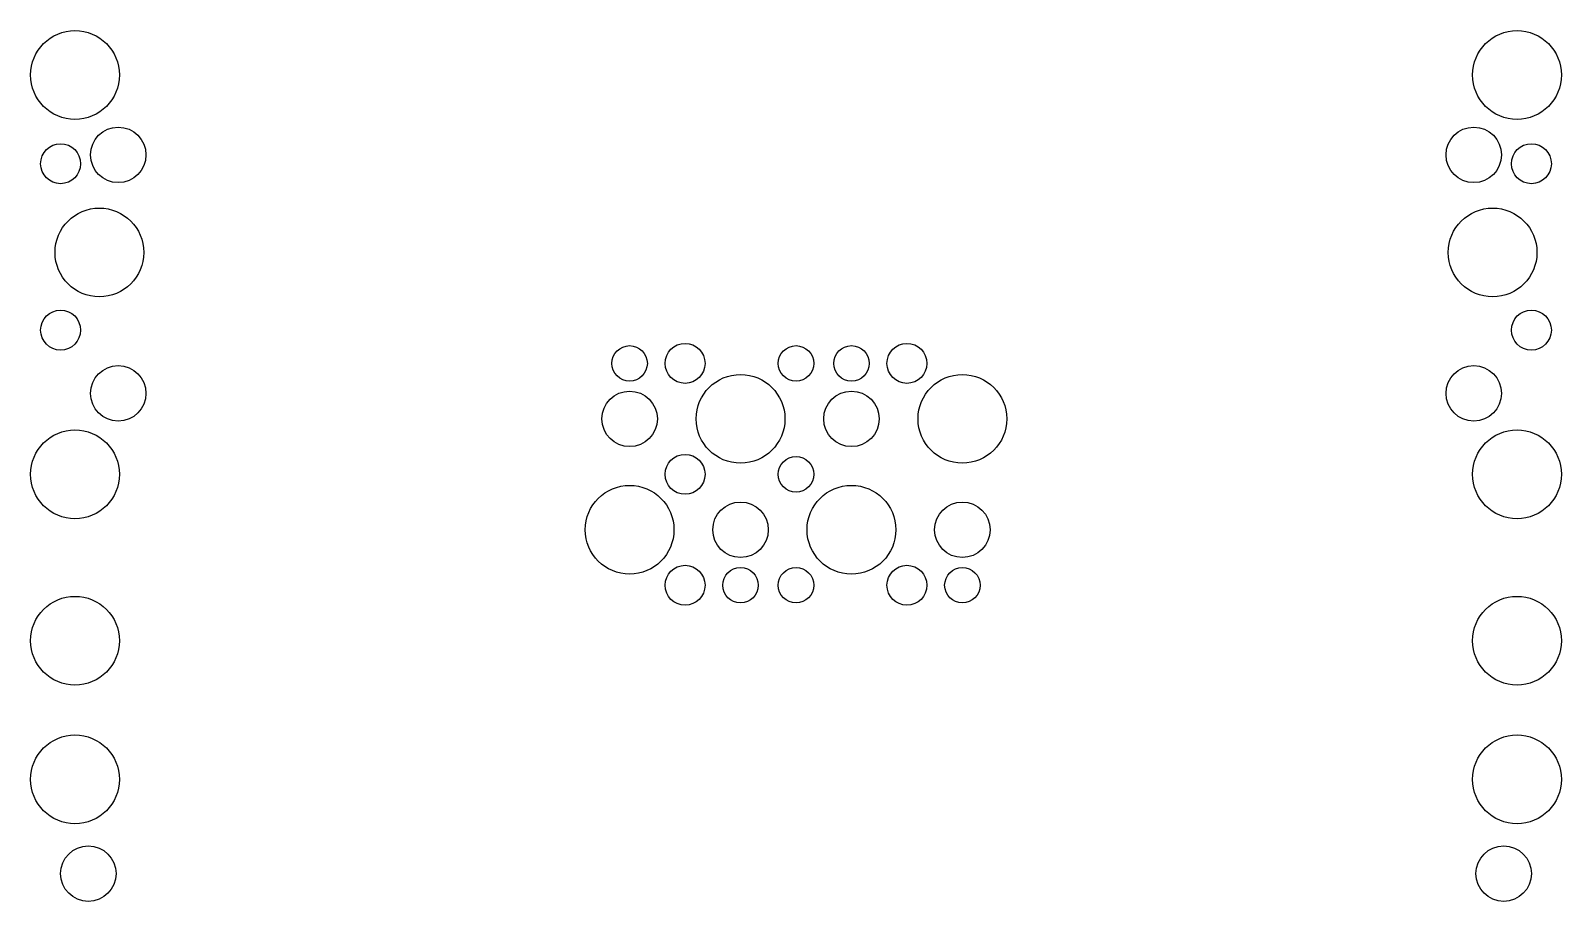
# Model space of a CAD drawing. Extents: x -690 to 690, y -385 to 400.
import ezdxf

# ---------------------------------------------------------------- set-up
doc = ezdxf.new("R2010")
doc.units = 0

msp = doc.modelspace()

# ---------------------------------------------------------------- linework, layer by layer
for centre, radius in [((-650, 360), 40), ((650, 360), 40), ((-611, 288), 25), ((611, 288), 25), ((-663, 280), 18), ((663, 280), 18), ((-628, 200), 40), ((628, 200), 40), ((-663, 130), 18), ((663, 130), 18), ((-150, 100), 16), ((-100, 100), 18), ((0, 100), 16), ((50, 100), 16), ((100, 100), 18), ((-611, 73), 25), ((611, 73), 25), ((-50, 50), 40), ((150, 50), 40), ((-150, 50), 25), ((50, 50), 25), ((-650, 0), 40), ((650, 0), 40), ((-100, 0), 18), ((0, 0), 16), ((-150, -50), 40), ((50, -50), 40), ((-50, -50), 25), ((150, -50), 25), ((-100, -100), 18), ((100, -100), 18), ((-50, -100), 16), ((0, -100), 16), ((150, -100), 16), ((-650, -150), 40), ((-650, -150), 40), ((650, -150), 40), ((650, -150), 40), ((-650, -275), 40), ((650, -275), 40), ((-638, -360), 25), ((638, -360), 25)]:
    msp.add_circle(centre, radius)

doc.saveas('drawing.dxf')
